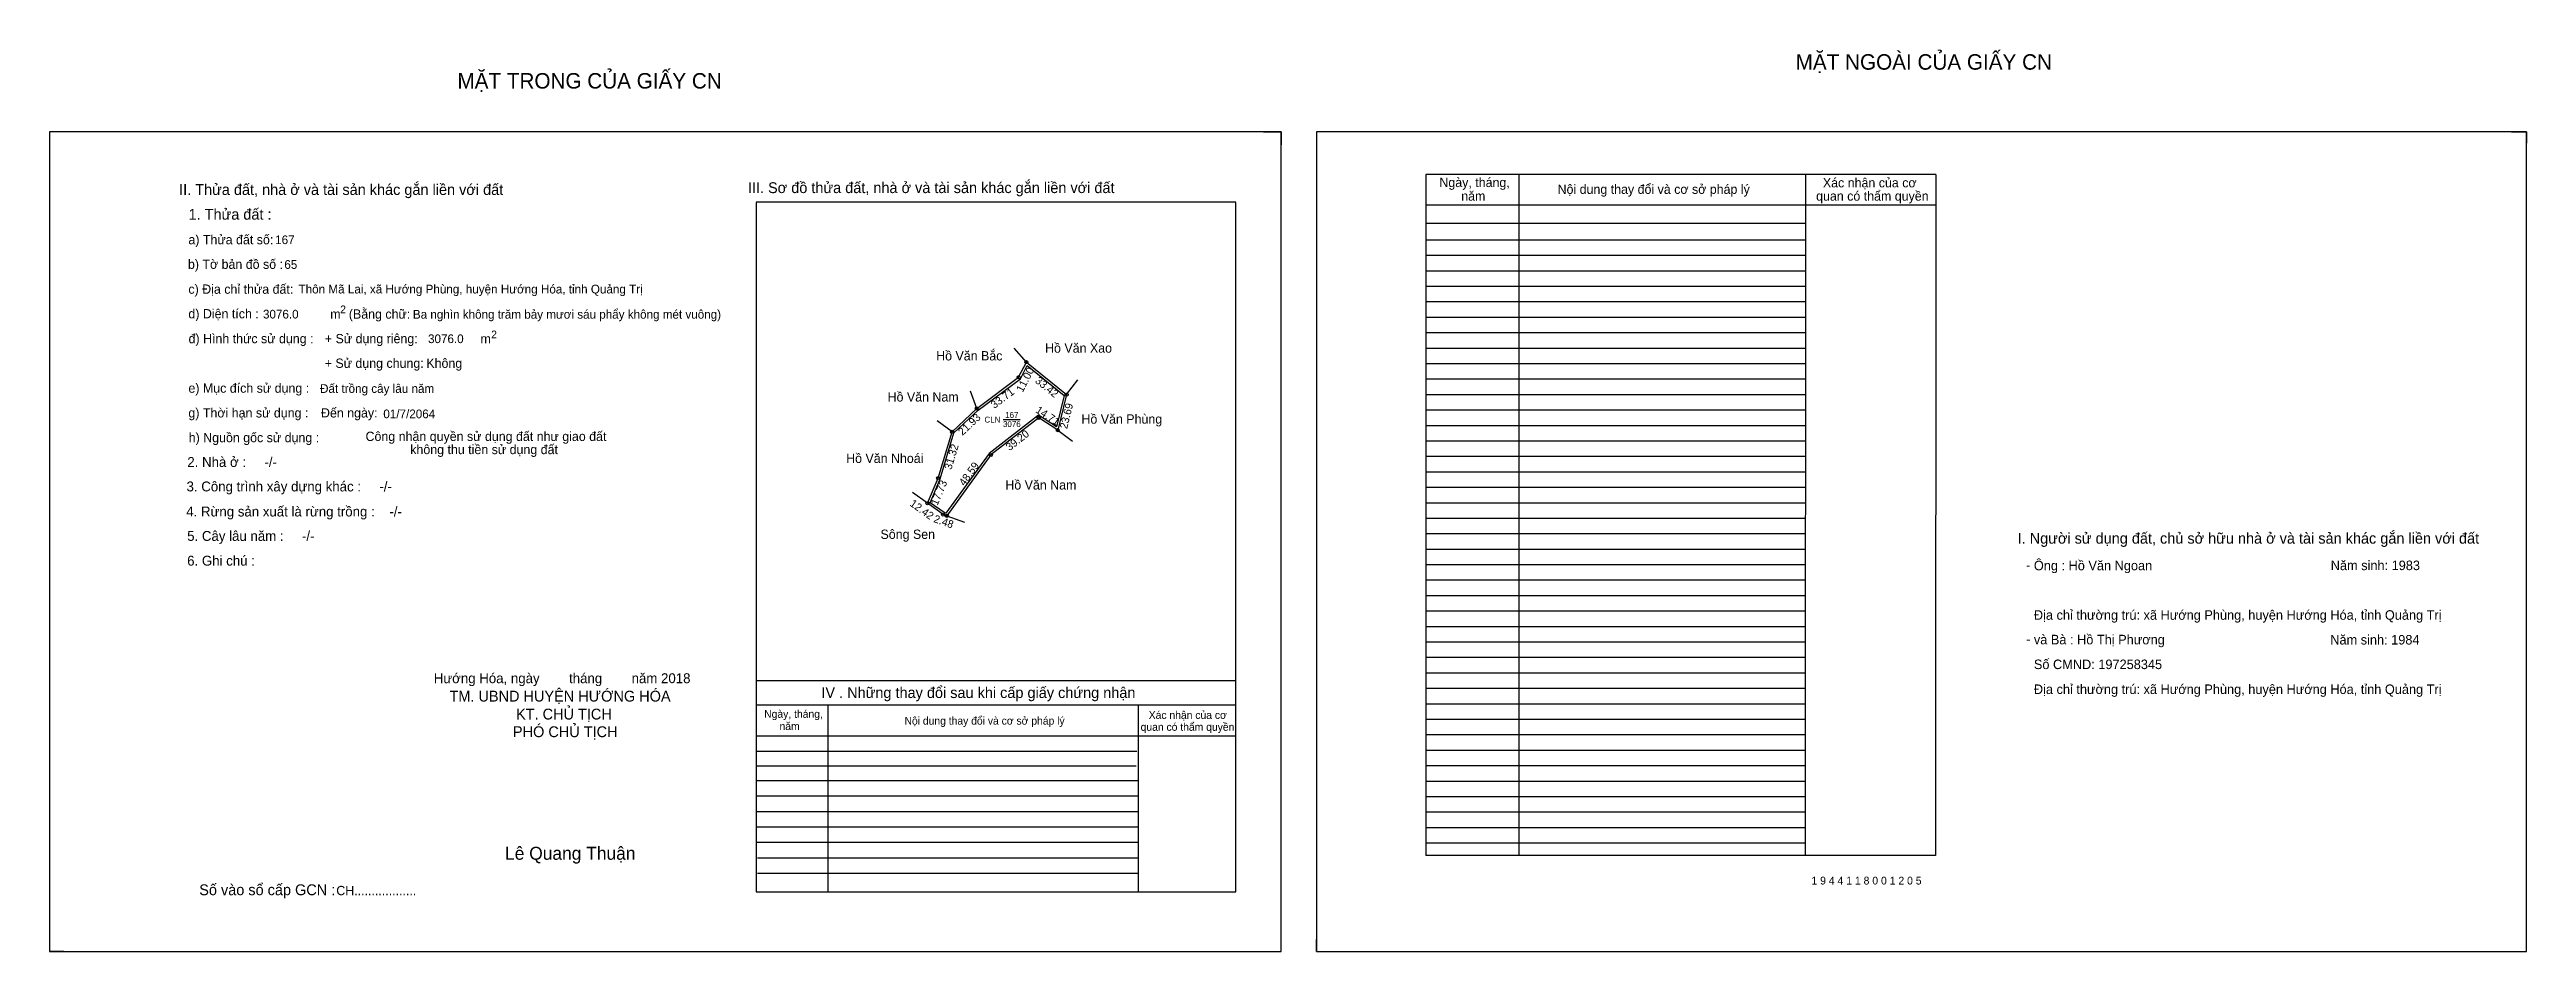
# Model space of a CAD drawing. Extents: x 531926 to 535437, y 1846983 to 1847595.
# Drawn here: x 533836 to 535437, y 1847012 to 1847595 of the extents above.
import ezdxf

# ---------------------------------------------------------------- set-up
doc = ezdxf.new("R2010")
doc.units = 0
for name, color, linetype in [('Default', 7, 'Continuous'), ('Level 10', 7, 'Continuous'), ('Level 11', 7, 'Continuous'), ('Level 13', 7, 'Continuous'), ('Level 27', 7, 'Continuous'), ('Level 49', 7, 'Continuous'), ('Level 55', 7, 'Continuous'), ('Level 6', 7, 'Continuous'), ('Level 60', 7, 'Continuous'), ('Level 7', 7, 'Continuous'), ('Level 8', 7, 'Continuous'), ('Level 9', 7, 'Continuous')]:
    doc.layers.add(name, color=color, linetype=linetype)

msp = doc.modelspace()

# ---------------------------------------------------------------- linework, layer by layer
at = {"layer": 'Level 10'}
for p, q in [((534620.3, 1847541.9), (534631.7, 1847541.9)), ((534631.7, 1847541.9), (534631.7, 1847533.5)), ((535427.1, 1847541.9), (535436.7, 1847541.9)), ((535436.7, 1847541.9), (535436.7, 1847534.5)), ((534462, 1847383.2), (534467, 1847393)), ((534435, 1847363), (534462, 1847383.2)), ((534413.2, 1847294.4), (534403.1, 1847301.7)), ((534415.6, 1847293.6), (534413.2, 1847294.4)), ((533835.5, 1847019.7), (533835.5, 1847011.9)), ((534654.5, 1847011.9), (534654.5, 1847019.7)), ((533844.7, 1847011.9), (533835.5, 1847011.9)), ((534654.5, 1847011.9), (534661.5, 1847011.9))]:
    msp.add_line(p, q, dxfattribs=at)
for points in [[(533835.5, 1847011.9), (534631.7, 1847011.9), (534631.7, 1847541.9), (533835.5, 1847541.9)], [(534654.5, 1847011.9), (535436.7, 1847011.9), (535436.7, 1847541.9), (534654.5, 1847541.9)], [(534467, 1847393), (534493, 1847372), (534487.3, 1847349), (534475, 1847357), (534444, 1847333), (534415.6, 1847293.6), (534413.2, 1847294.4), (534403.1, 1847301.7), (534410, 1847318), (534419, 1847348), (534435, 1847363), (534462, 1847383.2)], [(534467.5, 1847390.8), (534491.4, 1847371.5), (534486.5, 1847351.2), (534474.9, 1847358.7), (534443, 1847334), (534415, 1847295.3), (534413.9, 1847295.7), (534404.8, 1847302.1), (534411.3, 1847317.5), (534420.2, 1847347.2), (534435.9, 1847361.9), (534463.1, 1847382.3)]]:
    msp.add_lwpolyline(points, close=True, dxfattribs=at)
at = {"layer": 'Level 11'}
for centre in [(534467, 1847393), (534467, 1847393), (534462, 1847383.2), (534493, 1847372), (534435, 1847363), (534475, 1847357), (534419, 1847348), (534487.3, 1847349), (534444, 1847333), (534410, 1847318), (534403.1, 1847301.7), (534413.2, 1847294.4), (534415.6, 1847293.6)]:
    msp.add_circle(centre, 1, dxfattribs=at)
at = {"layer": 'Level 27'}
for p, q in [((534467, 1847393), (534459.2, 1847402.1)), ((534435, 1847363), (534430.9, 1847374.3)), ((534493, 1847372), (534500.2, 1847381.6)), ((534419, 1847348), (534409.3, 1847355.1)), ((534487.3, 1847349), (534496.9, 1847341.8)), ((534403.1, 1847301.7), (534393.4, 1847308.6)), ((534415.6, 1847293.6), (534426.9, 1847289.6))]:
    msp.add_line(p, q, dxfattribs=at)
at = {"layer": 'Level 7'}
for p, q in [((534970.5, 1847471.9), (534725.3, 1847471.9)), ((534970.5, 1847461.9), (534725.3, 1847461.9)), ((534970.5, 1847451.9), (534725.3, 1847451.9)), ((534970.5, 1847441.9), (534725.3, 1847441.9)), ((534970.5, 1847431.9), (534725.3, 1847431.9)), ((534970.5, 1847421.9), (534725.3, 1847421.9)), ((534970.5, 1847411.9), (534725.3, 1847411.9)), ((534970.5, 1847401.9), (534725.3, 1847401.9)), ((534970.5, 1847391.9), (534725.3, 1847391.9)), ((534970.5, 1847381.9), (534725.3, 1847381.9)), ((534970.5, 1847371.9), (534725.3, 1847371.9)), ((534970.5, 1847361.9), (534725.3, 1847361.9)), ((534970.5, 1847351.9), (534725.3, 1847351.9)), ((534970.5, 1847341.9), (534725.3, 1847341.9)), ((534970.5, 1847331.9), (534725.3, 1847331.9)), ((534970.5, 1847321.9), (534725.3, 1847321.9)), ((534970.5, 1847311.9), (534725.3, 1847311.9)), ((534970.5, 1847301.9), (534725.3, 1847301.9)), ((534970.5, 1847291.9), (534725.3, 1847291.9)), ((534970.5, 1847281.9), (534725.3, 1847281.9)), ((534970.5, 1847271.9), (534725.3, 1847271.9)), ((534970.5, 1847261.9), (534725.3, 1847261.9)), ((534970.5, 1847251.9), (534725.3, 1847251.9)), ((534970.5, 1847241.9), (534725.3, 1847241.9)), ((534970.5, 1847231.9), (534725.3, 1847231.9)), ((534970.5, 1847221.9), (534725.3, 1847221.9)), ((534970.5, 1847211.9), (534725.3, 1847211.9)), ((534970.5, 1847201.9), (534725.3, 1847201.9)), ((534970.5, 1847191.9), (534725.3, 1847191.9)), ((534970.5, 1847181.9), (534725.3, 1847181.9)), ((534970.5, 1847171.9), (534725.3, 1847171.9)), ((534970.5, 1847161.9), (534725.3, 1847161.9)), ((534970.5, 1847151.9), (534725.3, 1847151.9)), ((534538.4, 1847141.2), (534292.3, 1847141.2)), ((534538, 1847131.7), (534292.3, 1847131.7)), ((534970.5, 1847141.9), (534725.3, 1847141.9)), ((534970.5, 1847131.9), (534725.3, 1847131.9)), ((534539.3, 1847122.3), (534292.3, 1847122.3)), ((534970.5, 1847121.9), (534725.3, 1847121.9)), ((534539.3, 1847112.3), (534292.3, 1847112.3)), ((534539.3, 1847102.3), (534292.3, 1847102.3)), ((534970.5, 1847111.9), (534725.3, 1847111.9)), ((534970.5, 1847101.9), (534725.3, 1847101.9)), ((534539.3, 1847092.3), (534292.3, 1847092.3)), ((534539.3, 1847082.3), (534292.3, 1847082.3)), ((534970.5, 1847091.9), (534725.3, 1847091.9)), ((534970.5, 1847081.9), (534725.3, 1847081.9)), ((534539.3, 1847072.3), (534293.1, 1847072.3)), ((534539.3, 1847062.3), (534293.1, 1847062.3))]:
    msp.add_line(p, q, dxfattribs=at)
at = {"layer": 'Level 8'}
for p, q in [((535054.9, 1847514.4), (534725.3, 1847514.4)), ((534725.3, 1847514.4), (534725.3, 1847073.9)), ((534785.3, 1847514.4), (534785.3, 1847073.9)), ((534970.6, 1847514.2), (534970.5, 1847073.9)), ((535054.9, 1847514.4), (535054.7, 1847073.9)), ((534602.3, 1847496.5), (534292.3, 1847496.5)), ((534292.3, 1847496.5), (534292.3, 1847050.5)), ((534602.3, 1847050.5), (534602.3, 1847496.5)), ((535054.9, 1847494.4), (534725.3, 1847494.4)), ((534970.5, 1847482.6), (534725.3, 1847482.6)), ((534602.3, 1847186.9), (534292.3, 1847186.9)), ((534602.3, 1847171.2), (534292.3, 1847171.2)), ((534338.6, 1847171.2), (534338.6, 1847050.5)), ((534539.3, 1847171.2), (534539.3, 1847050.5)), ((534602.3, 1847151.2), (534292.3, 1847151.2)), ((535054.7, 1847073.9), (534725.3, 1847073.9)), ((534292.3, 1847050.5), (534602.3, 1847050.5))]:
    msp.add_line(p, q, dxfattribs=at)
at = {"layer": 'Level 9'}
msp.add_line((534451.9, 1847355.8), (534463, 1847355.8), dxfattribs=at)

# ---------------------------------------------------------------- texts
at = {"layer": 'Default'}
for s, p in [('e) Mục đích sử dụng :', (533925.3, 1847373.2)), ('g) Thời hạn sử dụng :', (533925.3, 1847357.2)), ('Đến ngày:', (534011, 1847357.2)), ('h) Nguồn gốc sử dụng :', (533925.5, 1847341.2)), ('Công nhận quyền sử dụng đất như giao đất', (534039.8, 1847342)), ('không thu tiền sử dụng đất', (534068.7, 1847333.5))]:
    msp.add_text(s, height=6, dxfattribs=at).set_placement(p)
at = {"layer": 'Level 13'}
for s, p in [('CLN', (534439.9, 1847353.9)), ('3076', (534451.9, 1847351)), ('167', (534453.3, 1847356.9))]:
    msp.add_text(s, height=3.84, dxfattribs=at).set_placement(p)
at = {"layer": 'Level 49'}
for s, rotation, p in [('11.00', 62.7826, (534464.6, 1847373.1)), ('33.71', 36.8597, (534446.3, 1847362.7)), ('33.42', 321.0725, (534472.2, 1847380.2)), ('21.93', 43.1524, (534425.7, 1847345.2)), ('14.71', 327.0447, (534472.5, 1847360.8)), ('23.69', 76.175, (534493.3, 1847349.5)), ('31.32', 73.3008, (534418.5, 1847323.1)), ('39.20', 37.7468, (534456.1, 1847335.4)), ('48.59', 54.1608, (534427, 1847312.5)), ('17.73', 67.1366, (534409.5, 1847299.9)), ('12.42', 324.4409, (534391.2, 1847300.5)), ('2.48', 340.5706, (534406.6, 1847289.7))]:
    msp.add_text(s, height=5, rotation=rotation, dxfattribs=at).set_placement(p)
at = {"layer": 'Level 55'}
for s, height, p in [('165', 0.22, (534466.8, 1847392.8)), ('164', 0.22, (534466.8, 1847392.8)), ('1', 0.8, (534466.8, 1847393)), ('12', 0.8, (534461.4, 1847383.2)), ('165', 0.22, (534461.7, 1847383)), ('2', 0.8, (534492.7, 1847372)), ('164', 0.22, (534492.8, 1847371.8)), ('168', 0.22, (534492.8, 1847371.8)), ('11', 0.8, (534434.5, 1847363)), ('166', 0.22, (534434.8, 1847362.8)), ('165', 0.22, (534434.8, 1847362.8)), ('166', 0.22, (534434.8, 1847362.8)), ('4', 0.8, (534474.7, 1847357)), ('169', 0.22, (534474.8, 1847356.8)), ('10', 0.8, (534418.4, 1847348)), ('166', 0.22, (534418.8, 1847347.8)), ('166', 0.22, (534418.8, 1847347.8)), ('0', 0.22, (534418.9, 1847347.8)), ('0', 0.22, (534418.9, 1847347.8)), ('3', 0.8, (534487.1, 1847349)), ('168', 0.22, (534487.1, 1847348.8)), ('169', 0.22, (534487.1, 1847348.8)), ('5', 0.8, (534443.7, 1847333)), ('169', 0.22, (534443.8, 1847332.8)), ('9', 0.8, (534409.7, 1847318)), ('0', 0.22, (534409.9, 1847317.8)), ('0', 0.22, (534409.9, 1847317.8)), ('8', 0.8, (534402.8, 1847301.7)), ('0', 0.22, (534403, 1847301.4)), ('0', 0.22, (534403, 1847301.4)), ('0', 0.22, (534403, 1847301.4)), ('7', 0.8, (534412.9, 1847294.4)), ('0', 0.22, (534413.1, 1847294.2)), ('6', 0.8, (534415.3, 1847293.6)), ('169', 0.22, (534415.3, 1847293.4)), ('0', 0.22, (534415.5, 1847293.4))]:
    msp.add_text(s, height=height, dxfattribs=at).set_placement(p)
at = {"layer": 'Level 6'}
for s, height, p in [('167', 5.63, (533981.4, 1847469.3)), ('65', 5.63, (533987.3, 1847453.3)), ('Thôn Mã Lai, xã Hướng Phùng, huyện Hướng Hóa, tỉnh Quảng Trị', 5.64, (533996.5, 1847437.4)), ('3076.0', 5.63, (533973.5, 1847421.2)), ('Ba nghìn không trăm bảy mươi sáu phẩy không mét vuông)', 5.632, (534070.4, 1847421.1)), ('3076.0', 5.63, (534080.2, 1847405.3)), ('Đất trồng cây lâu năm', 5.64, (534010.4, 1847373.1)), ('01/7/2064', 5.64, (534051.3, 1847356.7)), ('Ông : Hồ Văn Ngoan', 6.16, (535118.3, 1847258.4)), ('Năm sinh: 1983', 6.16, (535310.2, 1847258.5)), ('Địa chỉ thường trú: xã Hướng Phùng, huyện Hướng Hóa, tỉnh Quảng Trị', 6.16, (535118.3, 1847226.4)), ('và Bà : Hồ Thị Phương', 6.16, (535118.3, 1847210.5)), ('Năm sinh: 1984', 6.16, (535309.9, 1847210.4)), ('Số CMND: 197258345', 6.16, (535118.3, 1847194.5)), ('Địa chỉ thường trú: xã Hướng Phùng, huyện Hướng Hóa, tỉnh Quảng Trị', 6.16, (535118.3, 1847178.4)), ('1 9 4 4 1 1 8 0 0 1 2 0 5', 5.04, (534974.5, 1847055.2))]:
    msp.add_text(s, height=height, dxfattribs=at).set_placement(p)
at = {"layer": 'Level 60'}
for s, p in [('Hồ Văn Bắc', (534408.7, 1847394.1)), ('Hồ Văn Xao', (534479.1, 1847399.1)), ('Hồ Văn Nam', (534377.3, 1847367.5)), ('Hồ Văn Phùng', (534502.6, 1847353.2)), ('Hồ Văn Nhoái', (534350.5, 1847327.8)), ('Hồ Văn Nam', (534453.4, 1847310.6)), ('Sông Sen', (534372.7, 1847278.7))]:
    msp.add_text(s, height=6, dxfattribs=at).set_placement(p)
at = {"layer": 'Level 7'}
for s, height, p in [('MẶT NGOÀI CỦA GIẤY CN', 10, (534964.3, 1847582.1)), ('MẶT TRONG CỦA GIẤY CN', 10, (534099.2, 1847569.9)), ('Ngày, tháng,', 6, (534734, 1847506.2)), ('II. Thửa đất, nhà ở và tài sản khác gắn liền với đất', 7, (533919.3, 1847501.1)), ('III. Sơ đồ thửa đất, nhà ở và tài sản khác gắn liền với đất', 7, (534287, 1847502.3)), ('năm', 6, (534748.1, 1847497.4)), ('Nội dung thay đổi và cơ sở pháp lý', 6, (534810.4, 1847501.8)), (' quan có thẩm quyền', 6, (534975.3, 1847497.4)), ('Xác nhận của cơ', 6, (534981.9, 1847506)), ('1. Thửa đất :', 7, (533925.4, 1847485.1)), ('a) Thửa đất số:', 6, (533925.3, 1847469.2)), ('b) Tờ bản đồ số :', 6, (533925, 1847453.3)), ('c) Địa chỉ thửa đất:', 6, (533925.3, 1847437.2)), ('d) Diện tích :', 6, (533925.3, 1847421.3)), ('m', 6, (534017, 1847421.1)), ('2', 5, (534023.4, 1847424.6)), ('(Bằng chữ:', 6, (534029, 1847421.1)), ('đ) Hình thức sử dụng :', 6, (533925.4, 1847405.2)), ('+ Sử dụng riêng:', 6, (534013.5, 1847405.2)), ('m', 6, (534114.1, 1847405.1)), ('2', 5, (534121, 1847408.4)), ('+ Sử dụng chung:', 6, (534013.4, 1847389.3)), ('Không', 6, (534079.1, 1847389.3)), ('2. Nhà ở :     -/-', 6.4, (533924.6, 1847325.2)), ('3. Công trình xây dựng khác :     -/-', 6.4, (533924.1, 1847309.4)), ('4. Rừng sản xuất là rừng trồng :    -/-', 6.4, (533923.9, 1847293.2)), ('5. Cây lâu năm :     -/-', 6.4, (533924.5, 1847277.4)), ('I. Người sử dụng đất, chủ sở hữu nhà ở và tài sản khác gắn liền với đất', 7, (535107.8, 1847275.6)), ('6. Ghi chú :', 6.4, (533924.5, 1847261.4)), ('-', 6.4, (535113.2, 1847258.6)), ('-', 6.4, (535113.3, 1847210.7)), ('Hướng Hóa, ngày        tháng        năm 2018', 6.4, (534083.9, 1847185.4)), ('TM. UBND HUYỆN HƯỚNG HÓA', 7, (534094.1, 1847173.5)), ('IV . Những thay đổi sau khi cấp giấy chứng nhận', 7, (534334.5, 1847175.8)), ('KT. CHỦ TỊCH', 7, (534137.1, 1847161.9)), ('Ngày, tháng,', 5, (534297.5, 1847163)), ('năm', 5, (534307.4, 1847155.1)), ('Nội dung thay đổi và cơ sở pháp lý', 5, (534388.2, 1847158.6)), (' quan có thẩm quyền', 5, (534539, 1847154.6)), ('Xác nhận của cơ', 5, (534546.1, 1847162.3)), ('PHÓ CHỦ TỊCH', 7, (534135.1, 1847150.5)), ('Lê Quang Thuận', 8.4, (534130, 1847071.2)), ('Số vào sổ cấp GCN :', 7, (533932.3, 1847048.3)), ('CH..................', 6, (534020.9, 1847048.3))]:
    msp.add_text(s, height=height, dxfattribs=at).set_placement(p)

doc.saveas('drawing.dxf')
